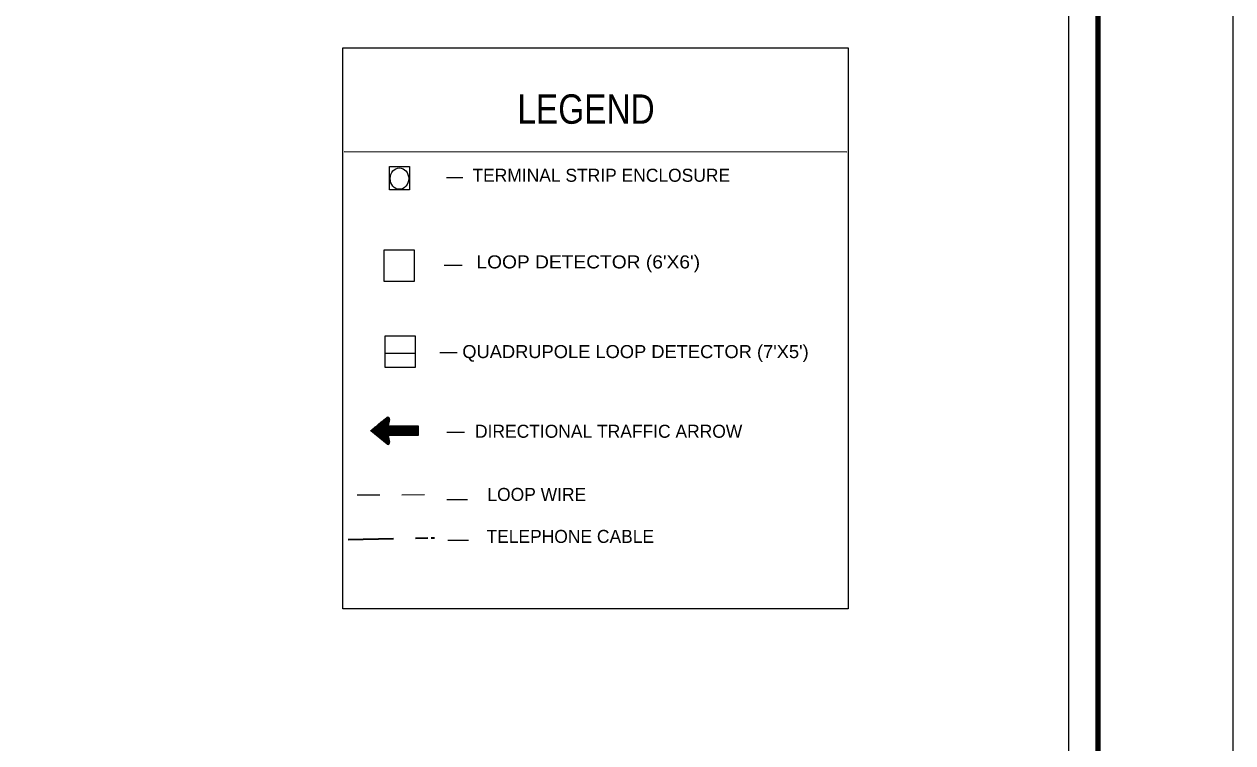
# Model space of a CAD drawing. Extents: x -7 to 22.4, y -5.2 to 5.4.
# Drawn here: x 1.34 to 6.78, y -2 to 1.23 of the extents above; entities that cross this region are included whole.
import ezdxf

# ---------------------------------------------------------------- set-up
doc = ezdxf.new("R2010")
doc.units = 0
doc.header["$LTSCALE"] = 0.034
doc.linetypes.add('LONG_DASH_SHORT_DASH', pattern=[9.9, 6, -1.2, 1.5, -1.2])
doc.linetypes.add('MEDIUM_DASHED', pattern=[4.5, 3, -1.5])
doc.layers.add('1', color=7, linetype='Continuous', lineweight=13)

msp = doc.modelspace()

# ---------------------------------------------------------------- linework, layer by layer
at = {"layer": '1', "lineweight": 25}
for p, q in [((2.78082, 0.6601), (5.04321, 0.65741)), ((3.24134, 0.54296), (3.31387, 0.54296)), ((3.22979, 0.14813), (3.31136, 0.14813)), ((2.96537, -0.24742), (3.10022, -0.24742)), ((3.2109, -0.2443), (3.28808, -0.2443)), ((2.89965, -0.59737), (2.97271, -0.53797)), ((2.91173, -0.60711), (2.96841, -0.54149)), ((2.91236, -0.60742), (2.97155, -0.53869)), ((2.91281, -0.60804), (2.97397, -0.53724)), ((2.91344, -0.60845), (2.97531, -0.53662)), ((2.91388, -0.60866), (2.97639, -0.53631)), ((2.91442, -0.60928), (2.97755, -0.53631)), ((2.91505, -0.60991), (2.97826, -0.53662)), ((2.91567, -0.61022), (2.97907, -0.53683)), ((2.91612, -0.61063), (2.97961, -0.53704)), ((2.91666, -0.61105), (2.98041, -0.53745)), ((2.9172, -0.61156), (2.98104, -0.53797)), ((2.91791, -0.61208), (2.98148, -0.53818)), ((2.91845, -0.61219), (2.98212, -0.5389)), ((2.91899, -0.61302), (2.98248, -0.53952)), ((2.9197, -0.61343), (2.98301, -0.54015)), ((2.92015, -0.61364), (2.98327, -0.54077)), ((2.92078, -0.61436), (2.98364, -0.54149)), ((2.92122, -0.61488), (2.9839, -0.54243)), ((2.92176, -0.61509), (2.98418, -0.54305)), ((2.97334, -0.65718), (2.89965, -0.59737)), ((2.89983, -0.59747), (2.90072, -0.59654)), ((2.90045, -0.59798), (2.90412, -0.59394)), ((2.90108, -0.5982), (2.90716, -0.59104)), ((2.9017, -0.59892), (2.91057, -0.58876)), ((2.90207, -0.59923), (2.91361, -0.58596)), ((2.90269, -0.59954), (2.91693, -0.58327)), ((2.90323, -0.60027), (2.92015, -0.58068)), ((2.90377, -0.60079), (2.92329, -0.57819)), ((2.90439, -0.60088), (2.92651, -0.5757)), ((2.90502, -0.60161), (2.92964, -0.5728)), ((2.90555, -0.60213), (2.93314, -0.57041)), ((2.90627, -0.60245), (2.93609, -0.56751)), ((2.90654, -0.60275), (2.93949, -0.56502)), ((2.90716, -0.60358), (2.94254, -0.56223)), ((2.90779, -0.60379), (2.94585, -0.55984)), ((2.90842, -0.60421), (2.94898, -0.55714)), ((2.90878, -0.60452), (2.95221, -0.55445)), ((2.90931, -0.60514), (2.95561, -0.55217)), ((2.91003, -0.60566), (2.95857, -0.54937)), ((2.91066, -0.60586), (2.96205, -0.54668)), ((2.91111, -0.60659), (2.96502, -0.54409)), ((2.92239, -0.61571), (2.98418, -0.54429)), ((2.92293, -0.61623), (2.98418, -0.54523)), ((2.92364, -0.61654), (2.9839, -0.54657)), ((2.924, -0.61685), (2.98364, -0.54802)), ((2.92453, -0.61768), (2.98327, -0.54958)), ((2.92517, -0.61789), (2.98301, -0.55093)), ((2.92579, -0.61841), (2.98265, -0.55227)), ((2.92633, -0.61861), (2.98248, -0.55393)), ((2.92696, -0.61934), (2.98212, -0.55518)), ((2.9275, -0.61976), (2.98176, -0.55704)), ((2.92785, -0.62007), (2.98148, -0.55839)), ((2.92848, -0.62069), (2.98113, -0.55984)), ((2.92911, -0.6212), (2.98068, -0.56139)), ((2.92964, -0.62162), (2.98041, -0.56285)), ((2.93009, -0.62214), (2.98005, -0.56429)), ((2.93072, -0.62266), (2.97961, -0.56564)), ((2.93134, -0.62277), (2.97934, -0.5672)), ((2.93179, -0.62328), (2.97907, -0.56855)), ((2.93251, -0.62401), (2.9788, -0.57041)), ((2.93314, -0.62432), (2.97845, -0.57187)), ((2.93367, -0.62473), (2.97808, -0.57321)), ((2.93394, -0.62535), (2.97826, -0.57414)), ((2.93475, -0.62566), (2.97934, -0.57414)), ((2.9352, -0.62618), (2.98032, -0.57414)), ((2.93582, -0.62629), (2.98113, -0.57414)), ((2.93645, -0.62701), (2.98212, -0.57414)), ((2.93699, -0.62753), (2.98301, -0.57414)), ((2.93743, -0.62804), (2.98418, -0.57414)), ((2.93806, -0.62856), (2.98489, -0.57414)), ((2.9385, -0.62887), (2.98597, -0.57414)), ((2.93913, -0.62919), (2.98695, -0.57414)), ((2.93976, -0.62981), (2.98793, -0.57414)), ((2.9403, -0.63033), (2.98883, -0.57414)), ((2.94084, -0.63063), (2.98972, -0.57414)), ((2.94128, -0.63105), (2.99062, -0.57414)), ((2.94182, -0.63178), (2.99152, -0.57414)), ((2.94254, -0.63199), (2.99259, -0.57414)), ((2.94307, -0.63251), (2.99366, -0.57414)), ((2.94379, -0.63292), (2.99456, -0.57414)), ((2.94433, -0.63344), (2.99546, -0.57414)), ((2.94468, -0.63385), (2.99635, -0.57414)), ((2.94531, -0.63448), (2.99734, -0.57414)), ((2.94585, -0.63478), (2.99823, -0.57414)), ((2.94639, -0.63541), (2.99922, -0.57414)), ((2.94711, -0.63551), (3.0002, -0.57414)), ((2.94764, -0.63623), (3.00119, -0.57414)), ((2.94818, -0.63676), (3.00217, -0.57414)), ((2.94863, -0.63696), (3.00316, -0.57414)), ((2.94916, -0.63748), (3.00405, -0.57414)), ((2.94988, -0.6381), (3.00504, -0.57414)), ((2.95042, -0.63831), (3.00602, -0.57414)), ((2.95105, -0.63883), (3.00674, -0.57414)), ((2.95167, -0.63945), (3.00799, -0.57414)), ((2.95194, -0.63976), (3.00871, -0.57414)), ((2.95256, -0.64028), (3.00987, -0.57414)), ((2.95319, -0.64069), (3.01077, -0.57414)), ((2.95373, -0.64111), (3.01158, -0.57414)), ((2.95436, -0.64163), (3.01256, -0.57414)), ((2.95489, -0.64204), (3.01346, -0.57414)), ((2.95552, -0.64266), (3.01462, -0.57414)), ((2.95588, -0.64298), (3.0156, -0.57414)), ((2.97826, -0.61841), (3.0165, -0.57414)), ((2.97934, -0.61841), (3.0174, -0.57414)), ((2.98032, -0.61841), (3.01838, -0.57414)), ((2.98113, -0.61841), (3.01927, -0.57414)), ((2.98212, -0.61841), (3.02017, -0.57414)), ((2.98301, -0.61841), (3.02125, -0.57414)), ((2.9839, -0.61841), (3.02205, -0.57414)), ((2.98489, -0.61841), (3.02304, -0.57414)), ((2.98597, -0.61841), (3.02393, -0.57414)), ((2.98695, -0.61841), (3.02509, -0.57414)), ((2.98793, -0.61841), (3.02599, -0.57414)), ((2.98883, -0.61841), (3.0268, -0.57414)), ((2.98972, -0.61841), (3.02805, -0.57414)), ((2.99062, -0.61841), (3.02886, -0.57414)), ((2.99152, -0.61841), (3.02984, -0.57414)), ((2.9925, -0.61841), (3.03065, -0.57414)), ((2.99366, -0.61841), (3.03172, -0.57414)), ((2.99456, -0.61841), (3.03262, -0.57414)), ((2.99546, -0.61841), (3.0336, -0.57414)), ((2.99635, -0.61841), (3.03468, -0.57414)), ((2.99734, -0.61841), (3.03548, -0.57414)), ((2.99823, -0.61841), (3.03665, -0.57414)), ((2.99922, -0.61841), (3.03755, -0.57414)), ((3.0002, -0.61841), (3.03844, -0.57414)), ((3.00119, -0.61841), (3.03934, -0.57414)), ((3.002, -0.61841), (3.04032, -0.57414)), ((3.00316, -0.61841), (3.0413, -0.57414)), ((3.00405, -0.61841), (3.0422, -0.57414)), ((3.00504, -0.61841), (3.043, -0.57414)), ((3.00602, -0.61841), (3.04408, -0.57414)), ((3.00674, -0.61841), (3.04507, -0.57414)), ((3.00799, -0.61841), (3.04614, -0.57414)), ((3.00871, -0.61841), (3.04703, -0.57414)), ((3.00987, -0.61841), (3.04784, -0.57414)), ((3.01077, -0.61841), (3.04882, -0.57414)), ((3.01158, -0.61841), (3.04999, -0.57414)), ((3.01256, -0.61841), (3.05071, -0.57414)), ((3.01346, -0.61841), (3.05187, -0.57414)), ((3.01462, -0.61841), (3.05276, -0.57414)), ((3.01542, -0.61841), (3.05366, -0.57414)), ((3.01641, -0.61841), (3.05456, -0.57414)), ((3.0174, -0.61841), (3.05554, -0.57414)), ((3.01838, -0.61841), (3.05661, -0.57414)), ((3.01927, -0.61841), (3.05733, -0.57414)), ((3.02017, -0.61841), (3.05859, -0.57414)), ((3.02125, -0.61841), (3.05948, -0.57414)), ((3.02205, -0.61841), (3.06038, -0.57414)), ((3.02304, -0.61841), (3.06136, -0.57414)), ((3.02393, -0.61841), (3.06226, -0.57414)), ((3.02509, -0.61841), (3.06315, -0.57414)), ((3.02599, -0.61841), (3.06405, -0.57414)), ((3.0268, -0.61841), (3.06512, -0.57414)), ((3.02805, -0.61841), (3.06593, -0.57414)), ((3.02886, -0.61841), (3.06709, -0.57414)), ((3.02984, -0.61841), (3.06799, -0.57414)), ((3.03065, -0.61841), (3.06897, -0.57414)), ((3.03172, -0.61841), (3.06978, -0.57414)), ((3.03262, -0.61841), (3.07076, -0.57414)), ((3.0336, -0.61841), (3.07184, -0.57414)), ((3.03468, -0.61841), (3.07273, -0.57414)), ((3.03548, -0.61841), (3.07381, -0.57414)), ((3.03646, -0.61841), (3.07452, -0.57414)), ((3.03755, -0.61841), (3.0756, -0.57414)), ((3.03844, -0.61841), (3.07659, -0.57414)), ((3.03934, -0.61841), (3.07748, -0.57414)), ((3.04032, -0.61841), (3.07838, -0.57414)), ((3.0413, -0.61841), (3.07936, -0.57414)), ((3.04211, -0.61841), (3.08043, -0.57414)), ((3.043, -0.61841), (3.08142, -0.57414)), ((3.04408, -0.61841), (3.0824, -0.57414)), ((3.04507, -0.61841), (3.08321, -0.57414)), ((3.04614, -0.61841), (3.08411, -0.57414)), ((3.04703, -0.61841), (3.085, -0.57414)), ((3.04784, -0.61841), (3.08608, -0.57414)), ((3.04882, -0.61841), (3.08688, -0.57414)), ((3.04999, -0.61841), (3.08804, -0.57414)), ((3.05062, -0.61841), (3.08903, -0.57414)), ((3.05187, -0.61841), (3.08992, -0.57414)), ((3.05276, -0.61841), (3.09082, -0.57414)), ((3.05366, -0.61841), (3.0918, -0.57414)), ((3.05456, -0.61841), (3.0927, -0.57414)), ((3.05554, -0.61841), (3.09377, -0.57414)), ((3.05661, -0.61841), (3.09449, -0.57414)), ((3.05733, -0.61841), (3.09566, -0.57414)), ((3.05859, -0.61841), (3.09664, -0.57414)), ((3.05948, -0.61841), (3.09763, -0.57414)), ((3.06038, -0.61841), (3.09852, -0.57414)), ((3.06136, -0.61841), (3.09941, -0.57414)), ((3.06226, -0.61841), (3.10049, -0.57414)), ((3.06315, -0.61841), (3.10121, -0.57414)), ((3.06405, -0.61841), (3.10246, -0.57414)), ((3.06494, -0.61841), (3.10336, -0.57414)), ((3.06593, -0.61841), (3.10425, -0.57414)), ((3.06709, -0.61841), (3.10515, -0.57414)), ((3.06799, -0.61841), (3.10605, -0.57414)), ((3.06888, -0.61841), (3.10702, -0.57414)), ((3.06978, -0.61841), (3.10792, -0.57414)), ((3.07076, -0.61841), (3.10909, -0.57414)), ((3.07184, -0.61841), (3.11007, -0.57414)), ((3.07273, -0.61841), (3.11088, -0.57414)), ((3.07372, -0.61841), (3.11186, -0.57414)), ((3.07452, -0.61841), (3.11285, -0.57414)), ((3.0756, -0.61841), (3.11374, -0.57414)), ((3.07659, -0.61841), (3.11383, -0.57508)), ((3.07748, -0.61841), (3.11383, -0.57632)), ((3.07838, -0.61841), (3.11383, -0.57747)), ((3.07936, -0.61841), (3.11383, -0.5784)), ((3.08043, -0.61841), (3.11383, -0.57975)), ((3.08142, -0.61841), (3.11383, -0.58047)), ((3.0824, -0.61841), (3.11383, -0.58161)), ((3.08321, -0.61841), (3.11383, -0.58285)), ((3.08411, -0.61841), (3.11383, -0.58399)), ((3.085, -0.61841), (3.11383, -0.58513)), ((3.08598, -0.61841), (3.11383, -0.58617)), ((3.08688, -0.61841), (3.11383, -0.58741)), ((3.08804, -0.61841), (3.11383, -0.58835)), ((3.08903, -0.61841), (3.11383, -0.58948)), ((3.08992, -0.61841), (3.11383, -0.59042)), ((3.09082, -0.61841), (3.11383, -0.59167)), ((3.0918, -0.61841), (3.11383, -0.59301)), ((3.0927, -0.61841), (3.11383, -0.59394)), ((3.09377, -0.61841), (3.11383, -0.59509)), ((3.09449, -0.61841), (3.11383, -0.59602)), ((3.09556, -0.61841), (3.11383, -0.59716)), ((3.09664, -0.61841), (3.11383, -0.5982)), ((2.95651, -0.64328), (2.97808, -0.61861)), ((2.95713, -0.64381), (2.97808, -0.61954)), ((2.95776, -0.64453), (2.97845, -0.62027)), ((2.95812, -0.64473), (2.97862, -0.62131)), ((2.95857, -0.64536), (2.9788, -0.62214)), ((2.9592, -0.64567), (2.97907, -0.62277)), ((2.95991, -0.64618), (2.97934, -0.62401)), ((2.96053, -0.6467), (2.97934, -0.62473)), ((2.96107, -0.64733), (2.97961, -0.62566)), ((2.96161, -0.64753), (2.97988, -0.62629)), ((2.96214, -0.64795), (2.97997, -0.62753)), ((2.96286, -0.64826), (2.98032, -0.62825)), ((2.96322, -0.64888), (2.98032, -0.62908)), ((2.96385, -0.6494), (2.98059, -0.62991)), ((2.96438, -0.6496), (2.98068, -0.63084)), ((2.96502, -0.65043), (2.98095, -0.63178)), ((2.96546, -0.65085), (2.98113, -0.6326)), ((2.96609, -0.65106), (2.98131, -0.63344)), ((2.96653, -0.65158), (2.98167, -0.63448)), ((2.96716, -0.6522), (2.98176, -0.63541)), ((2.96779, -0.6524), (2.98184, -0.63603)), ((2.96841, -0.65293), (2.98212, -0.63696)), ((2.96895, -0.65365), (2.98248, -0.63789)), ((2.96967, -0.65386), (2.98265, -0.63883)), ((2.9702, -0.65438), (2.98265, -0.63945)), ((2.97047, -0.65479), (2.98301, -0.64038)), ((2.97119, -0.65531), (2.98319, -0.64142)), ((2.97173, -0.65573), (2.98327, -0.64235)), ((2.97218, -0.65603), (2.98364, -0.64318)), ((2.9728, -0.65676), (2.98373, -0.64391)), ((2.97325, -0.65718), (2.9839, -0.64473)), ((2.97397, -0.65738), (2.98418, -0.64567)), ((2.9745, -0.6579), (2.98436, -0.6466)), ((2.97522, -0.658), (2.98453, -0.64743)), ((2.97603, -0.65863), (2.98471, -0.64826)), ((2.97683, -0.65873), (2.98489, -0.6494)), ((2.97782, -0.65883), (2.98489, -0.65043)), ((2.9788, -0.65873), (2.98489, -0.65158)), ((3.09763, -0.61841), (3.11383, -0.59954)), ((3.09852, -0.61841), (3.11383, -0.60027)), ((3.09933, -0.61841), (3.11383, -0.60172)), ((3.10049, -0.61841), (3.11383, -0.60275)), ((3.10121, -0.61841), (3.11383, -0.60379)), ((3.10246, -0.61841), (3.11383, -0.60504)), ((3.10336, -0.61841), (3.11383, -0.60586)), ((3.10416, -0.61841), (3.11383, -0.60721)), ((3.10515, -0.61841), (3.11383, -0.60835)), ((3.10605, -0.61841), (3.11383, -0.60928)), ((3.10702, -0.61841), (3.11383, -0.61063)), ((3.10792, -0.61841), (3.11383, -0.61156)), ((3.109, -0.61841), (3.11383, -0.61271)), ((3.11007, -0.61841), (3.11383, -0.61364)), ((3.11088, -0.61841), (3.11383, -0.61488)), ((3.11186, -0.61841), (3.11383, -0.61591)), ((3.11285, -0.61841), (3.11383, -0.61706)), ((3.11374, -0.61841), (3.11383, -0.61841)), ((3.2426, -0.60275), (3.32184, -0.60275)), ((2.97997, -0.658), (2.98453, -0.65303)), ((2.98212, -0.65676), (2.98327, -0.65573)), ((3.2426, -0.90574), (3.33581, -0.90574)), ((3.24662, -1.08995), (3.33984, -1.08995))]:
    msp.add_line(p, q, dxfattribs=at)
at = {"layer": '1', "linetype": 'MEDIUM_DASHED', "lineweight": 25}
msp.add_line((2.83849, -0.88553), (3.17553, -0.88439), dxfattribs=at)
at = {"layer": '1', "linetype": 'LONG_DASH_SHORT_DASH', "lineweight": 35}
for p, q in [((2.7978, -1.086), (3.15738, -1.07928)), ((3.17231, -1.079), (3.18737, -1.07872))]:
    msp.add_line(p, q, dxfattribs=at)
at = {"layer": '1', "lineweight": 25}
for points in [[(6.77983, 5.39048), (6.77983, -5.23452), (-6.97017, -5.23452), (-6.97017, 5.39048)], [(6.04224, 4.91117), (-6.32908, 4.91117), (-6.32908, -4.71482), (6.04224, -4.71482)], [(2.77348, 1.12614), (5.04805, 1.12614), (5.04805, -1.39749), (2.77348, -1.39749)], [(2.98364, 0.5923), (3.07488, 0.5923), (3.07488, 0.48668), (2.98364, 0.48668)], [(2.96062, 0.21717), (3.09556, 0.21717), (3.09556, 0.07485), (2.96062, 0.07485)], [(2.96537, -0.16988), (3.10022, -0.16988), (3.10022, -0.312), (2.96537, -0.312)]]:
    msp.add_lwpolyline(points, close=True, dxfattribs=at)
at = {"layer": '1', "lineweight": 106}
msp.add_lwpolyline([(-6.477, -4.84636), (6.17449, -4.84636), (6.17449, 5.05463), (-6.477, 5.05463)], close=True, dxfattribs=at)
at = {"layer": '1', "lineweight": 25}
msp.add_lwpolyline([(2.9839, -0.54668), (2.97808, -0.57414), (3.11383, -0.57414), (3.11383, -0.61841), (2.97808, -0.61841), (2.98471, -0.64826)], dxfattribs=at)
msp.add_ellipse((3.02895, 0.53767), major_axis=(0, 0.04834), ratio=0.863838, dxfattribs=at)
for centre, start_param, end_param in [((2.97685, -0.54481), 1.3176976, 3.7548511), ((2.97758, -0.65039), 5.6720666, 8.1107902)]:
    msp.add_ellipse(centre, major_axis=(0, -0.00838), ratio=0.863838, start_param=start_param, end_param=end_param, dxfattribs=at)

# ---------------------------------------------------------------- texts
at = {"layer": '1'}
for s, height, width, p in [('LEGEND', 0.1322, 0.85, (3.55985, 0.78438)), ("LOOP DETECTOR (6'X6')", 0.05867, 1.1, (3.37565, 0.13342)), ("QUADRUPOLE LOOP DETECTOR (7'X5')", 0.05862, 1.05, (3.3119, -0.27012))]:
    msp.add_text(s, height=height, dxfattribs=dict(at, width=width)).set_placement(p)
for s, p in [('TERMINAL STRIP ENCLOSURE', (3.35757, 0.52327)), ('DIRECTIONAL TRAFFIC ARROW', (3.36903, -0.62856)), ('LOOP WIRE', (3.42482, -0.91279)), ('TELEPHONE CABLE', (3.4207, -1.10165))]:
    msp.add_text(s, height=0.05867, dxfattribs=at).set_placement(p)

doc.saveas('drawing.dxf')
